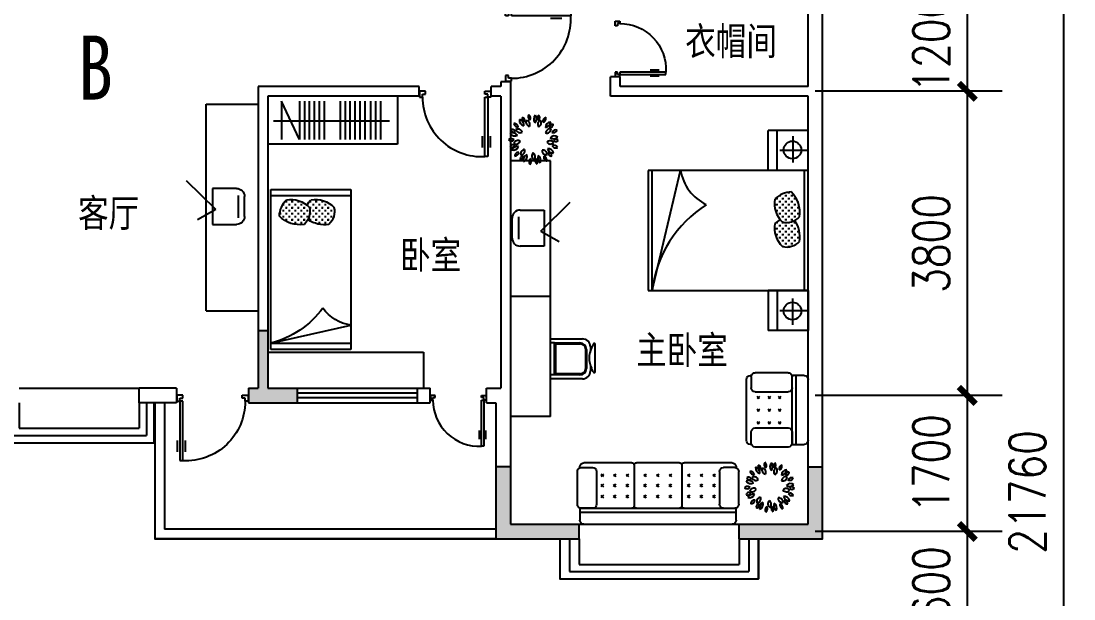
# Model space of a CAD drawing. Header units: millimetres. Extents: x 700 to 40890, y 496 to 41608.
# Drawn here: x 27269 to 40422, y 24587 to 31807 of the extents above; entities that cross this region are included whole.
import ezdxf
from ezdxf.enums import TextEntityAlignment as Align

# ---------------------------------------------------------------- set-up
doc = ezdxf.new("R2010")
doc.units = ezdxf.units.MM
for name, color, linetype in [('AXIS', 3, 'Continuous'), ('J', 7, 'Continuous'), ('PUB_H', 13, 'Continuous'), ('W', 2, 'Continuous'), ('WALL', 4, 'Continuous'), ('WINDOW', 5, 'Continuous'), ('WINDOW_TEXT', 7, 'Continuous'), ('轮廓线', 240, 'Continuous')]:
    doc.layers.add(name, color=color, linetype=linetype)
doc.styles.add('_XYF', font='simhei.ttf', dxfattribs={"width": 0.8})
doc.styles.add('DIM_FONT', font='SIMPLEX.shx', dxfattribs={"width": 0.8})
doc.styles.add('SIMPLEX', font='SIMPLEX.SHX')
doc.styles.get("Standard").update_dxf_attribs({"font": 'arial.ttf'})
doc.dimstyles.new('AXIS150', dxfattribs={"dimscale": 1.5, "dimtxt": 300, "dimasz": 1, "dimexe": 250, "dimexo": 300, "dimgap": 150, "dimtad": 1, "dimdec": 0, "dimzin": 0, "dimdsep": 46, "dimtxsty": 'DIM_FONT', "dimblk": '_DIMX', "dimcen": 0, "dimse1": 1, "dimse2": 1, "dimclrt": 7, "dimadec": 0, "dimazin": 0, "dimtfac": 1, "dimtdec": 0, "dimtix": 1, "dimtmove": 2, "dimatfit": 3, "dimldrblk": '_DIMX', "dimfxl": 1, "dimtolj": 1, "dimtzin": 0, "dimarcsym": 0})

# ---------------------------------------------------------------- blocks, each defined once
blk = doc.blocks.new('_DIMX')
at = {"const_width": 50}
blk.add_lwpolyline([(-70, -70), (70, 70)], dxfattribs=at)
blk = doc.blocks.new('*D91')
at = {"layer": 'AXIS', "color": 0, "lineweight": -2, "transparency": 16777216}
for p, q in [((39090, 32130), (39090, 32132)), ((39090, 32129), (39090, 30929)), ((39090, 30927), (39090, 30926))]:
    blk.add_line(p, q, dxfattribs=at)
at = {"layer": 'DEFPOINTS', "color": 0, "transparency": 16777216}
for p in [(37191, 32129), (37191, 30929), (39090, 30929)]:
    blk.add_point(p, dxfattribs=at)
at = {"layer": 'AXIS', "color": 0, "lineweight": -2, "transparency": 16777216, "xscale": 1.5, "yscale": 1.5, "zscale": 1.5}
for p, rotation in [((39090, 32129), 270), ((39090, 30929), 90)]:
    blk.add_blockref('_DIMX', p, dxfattribs=dict(at, rotation=rotation))
at = {"layer": 'AXIS', "color": 7, "transparency": 16777216, "insert": (38640, 31529), "char_height": 450, "attachment_point": 5, "rotation": 90, "style": 'DIM_FONT'}
blk.add_mtext('\\A1;1200', dxfattribs=at)
blk = doc.blocks.new('*D92')
at = {"layer": 'AXIS', "color": 0, "lineweight": -2, "transparency": 16777216}
blk.add_line((39090, 30927), (39090, 27130), dxfattribs=at)
at = {"layer": 'DEFPOINTS', "color": 0, "transparency": 16777216}
for p in [(37191, 30929), (37191, 27129), (39090, 27129)]:
    blk.add_point(p, dxfattribs=at)
at = {"layer": 'AXIS', "color": 0, "lineweight": -2, "transparency": 16777216, "xscale": 1.5, "yscale": 1.5, "zscale": 1.5}
for p, rotation in [((39090, 30929), 90), ((39090, 27129), 270)]:
    blk.add_blockref('_DIMX', p, dxfattribs=dict(at, rotation=rotation))
at = {"layer": 'AXIS', "color": 7, "transparency": 16777216, "insert": (38640, 29029), "char_height": 450, "attachment_point": 5, "rotation": 90, "style": 'DIM_FONT'}
blk.add_mtext('\\A1;3800', dxfattribs=at)
blk = doc.blocks.new('*D93')
at = {"layer": 'AXIS', "color": 0, "lineweight": -2, "transparency": 16777216}
blk.add_line((39090, 27127), (39090, 25430), dxfattribs=at)
at = {"layer": 'DEFPOINTS', "color": 0, "transparency": 16777216}
for p in [(37191, 27129), (37191, 25429), (39090, 25429)]:
    blk.add_point(p, dxfattribs=at)
at = {"layer": 'AXIS', "color": 0, "lineweight": -2, "transparency": 16777216, "xscale": 1.5, "yscale": 1.5, "zscale": 1.5}
for p, rotation in [((39090, 27129), 90), ((39090, 25429), 270)]:
    blk.add_blockref('_DIMX', p, dxfattribs=dict(at, rotation=rotation))
at = {"layer": 'AXIS', "color": 7, "transparency": 16777216, "insert": (38640, 26279), "char_height": 450, "attachment_point": 5, "rotation": 90, "style": 'DIM_FONT'}
blk.add_mtext('\\A1;1700', dxfattribs=at)
blk = doc.blocks.new('*D94')
at = {"layer": 'AXIS', "color": 0, "lineweight": -2, "transparency": 16777216}
for p, q in [((39090, 25430), (39090, 25432)), ((39090, 25429), (39090, 23829)), ((39090, 23827), (39090, 23826))]:
    blk.add_line(p, q, dxfattribs=at)
at = {"layer": 'DEFPOINTS', "color": 0, "transparency": 16777216}
for p in [(37191, 25429), (37191, 23829), (39090, 23829)]:
    blk.add_point(p, dxfattribs=at)
at = {"layer": 'AXIS', "color": 0, "lineweight": -2, "transparency": 16777216, "xscale": 1.5, "yscale": 1.5, "zscale": 1.5}
for p, rotation in [((39090, 25429), 270), ((39090, 23829), 90)]:
    blk.add_blockref('_DIMX', p, dxfattribs=dict(at, rotation=rotation))
at = {"layer": 'AXIS', "color": 7, "transparency": 16777216, "insert": (38640, 24629), "char_height": 450, "attachment_point": 5, "rotation": 90, "style": 'DIM_FONT'}
blk.add_mtext('\\A1;1600', dxfattribs=at)
blk = doc.blocks.new('M_A6')
blk.add_line((0.5, 0), (0.5, 0))
blk = doc.blocks.new('M_C4')
for p, q in [((0, -150), (0, 150)), ((363, 169), (84, 169)), ((100, 250), (350, 250)), ((450, 150), (450, -150)), ((187, -107), (57, -336)), ((187, -107), (547, -475)), ((450, -150), (0, -150))]:
    blk.add_line(p, q)
for centre, start, end in [((100, 150), 90, 180), ((350, 150), 0, 90)]:
    blk.add_arc(centre, 100, start, end)
at = {"flags": 9}
for tag in ['XSIZE', 'YSIZE']:
    blk.add_attdef(tag, (0, 0), '', height=0.5, dxfattribs=at)
at = {"width": 0.8, "flags": 9}
for tag in ['YSIZE', 'XSIZE', 'XSIZE', 'YSIZE']:
    blk.add_attdef(tag, (225, -150), '', height=0.5, dxfattribs=at)
blk = doc.blocks.new('M_A23MCU')
for p, q in [((-0.454, 0.081), (-0.454, 0.905)), ((-0.454, 0.905), (-0.413, 0.905)), ((-0.413, 0.905), (-0.413, 0.081)), ((-0.489, 0.782), (-0.489, 0.624)), ((-0.378, 0.782), (-0.378, 0.624)), ((-0.495, -0.002), (-0.495, 0.081)), ((-0.495, 0.081), (-0.454, 0.081)), ((-0.413, 0.081), (-0.454, 0.081)), ((-0.454, 0.081), (-0.454, 0.039)), ((-0.454, 0.039), (-0.413, 0.039)), ((-0.413, 0.039), (-0.413, -0.002)), ((0.412, 0.039), (0.412, -0.002)), ((0.453, 0.039), (0.412, 0.039)), ((0.453, 0.081), (0.453, 0.039)), ((0.494, 0.081), (0.453, 0.081)), ((0.494, -0.002), (0.494, 0.081)), ((-0.413, -0.002), (-0.495, -0.002)), ((-0.495, -0.002), (-0.495, -0.002)), ((0.412, -0.002), (0.494, -0.002)), ((0.494, -0.002), (0.494, -0.002))]:
    blk.add_line(p, q)
blk.add_arc((-0.372, 0.082), 0.825, 359.9283, 92.866)
blk = doc.blocks.new('_WBLK')
for p, q in [((-0.5, 0.5), (0.5, 0.5)), ((0.5, 0.1667), (-0.5, 0.1667)), ((0.5, -0.1667), (-0.5, -0.1667)), ((-0.5, -0.5), (0.5, -0.5))]:
    blk.add_line(p, q)
at = {"layer": 'WINDOW_TEXT', "style": 'SIMPLEX', "flags": 9}
blk.add_attdef('A', text='', height=1, dxfattribs=at).set_placement((0, 1.5), align=Align.MIDDLE)
blk = doc.blocks.new('*X16')
at = {"color": 0}
for p, q in [((284850, 2250), (284869, 2250)), ((284859, 2241), (284859, 2259)), ((284888, 2288), (284906, 2288)), ((284897, 2278), (284897, 2297)), ((284925, 2250), (284944, 2250)), ((284933, 2325), (284944, 2325)), ((284934, 2316), (284934, 2326)), ((284934, 2241), (284934, 2259)), ((284962, 2288), (284981, 2288)), ((284972, 2278), (284972, 2297)), ((285000, 2325), (285019, 2325)), ((285000, 2250), (285019, 2250)), ((285009, 2316), (285009, 2334)), ((285009, 2241), (285009, 2259)), ((285038, 2288), (285056, 2288)), ((285047, 2278), (285047, 2297)), ((285075, 2325), (285094, 2325)), ((285075, 2250), (285094, 2250)), ((285084, 2316), (285084, 2334)), ((285084, 2241), (285084, 2259)), ((285112, 2288), (285131, 2288)), ((285122, 2278), (285122, 2297)), ((285150, 2250), (285169, 2250)), ((285159, 2241), (285159, 2259)), ((285188, 2288), (285206, 2288)), ((285197, 2278), (285197, 2297)), ((285225, 2250), (285244, 2250)), ((285234, 2316), (285234, 2323)), ((285234, 2241), (285234, 2259)), ((285240, 2325), (285244, 2325)), ((285262, 2288), (285281, 2288)), ((285272, 2278), (285272, 2297)), ((285300, 2325), (285319, 2325)), ((285300, 2250), (285319, 2250)), ((285309, 2316), (285309, 2334)), ((285309, 2241), (285309, 2259)), ((285338, 2288), (285356, 2288)), ((285347, 2278), (285347, 2297)), ((285375, 2325), (285394, 2325)), ((285375, 2250), (285394, 2250)), ((285384, 2316), (285384, 2334)), ((285384, 2241), (285384, 2259)), ((285412, 2288), (285431, 2288)), ((285422, 2278), (285422, 2297)), ((285450, 2325), (285452, 2325)), ((285450, 2250), (285469, 2250)), ((285459, 2316), (285459, 2316)), ((285459, 2241), (285459, 2259)), ((284817, 2212), (284831, 2212)), ((284822, 2203), (284822, 2222)), ((284850, 2175), (284869, 2175)), ((284859, 2166), (284859, 2184)), ((284859, 2094), (284859, 2109)), ((284888, 2212), (284906, 2212)), ((284888, 2138), (284906, 2138)), ((284897, 2203), (284897, 2222)), ((284897, 2128), (284897, 2147)), ((284925, 2175), (284944, 2175)), ((284934, 2166), (284934, 2184)), ((284934, 2091), (284934, 2109)), ((284962, 2212), (284981, 2212)), ((284962, 2138), (284981, 2138)), ((284972, 2203), (284972, 2222)), ((284972, 2128), (284972, 2147)), ((285000, 2175), (285019, 2175)), ((285009, 2166), (285009, 2184)), ((285009, 2091), (285009, 2109)), ((285038, 2212), (285056, 2212)), ((285038, 2138), (285056, 2138)), ((285047, 2203), (285047, 2222)), ((285047, 2128), (285047, 2147)), ((285075, 2175), (285094, 2175)), ((285084, 2166), (285084, 2184)), ((285084, 2091), (285084, 2109)), ((285112, 2212), (285131, 2212)), ((285112, 2138), (285131, 2138)), ((285122, 2203), (285122, 2222)), ((285122, 2128), (285122, 2147)), ((285150, 2175), (285169, 2175)), ((285159, 2166), (285159, 2184)), ((285159, 2106), (285159, 2109)), ((285188, 2212), (285206, 2212)), ((285188, 2138), (285206, 2138)), ((285197, 2203), (285197, 2222)), ((285197, 2128), (285197, 2147)), ((285225, 2175), (285244, 2175)), ((285234, 2166), (285234, 2184)), ((285234, 2091), (285234, 2109)), ((285262, 2212), (285281, 2212)), ((285262, 2138), (285281, 2138)), ((285272, 2203), (285272, 2222)), ((285272, 2128), (285272, 2147)), ((285300, 2175), (285319, 2175)), ((285309, 2166), (285309, 2184)), ((285309, 2091), (285309, 2109)), ((285338, 2212), (285356, 2212)), ((285338, 2138), (285356, 2138)), ((285347, 2203), (285347, 2222)), ((285347, 2128), (285347, 2147)), ((285375, 2175), (285394, 2175)), ((285384, 2166), (285384, 2184)), ((285384, 2091), (285384, 2109)), ((285412, 2212), (285431, 2212)), ((285412, 2138), (285431, 2138)), ((285422, 2203), (285422, 2222)), ((285422, 2128), (285422, 2147)), ((285450, 2175), (285469, 2175)), ((285459, 2166), (285459, 2184)), ((285459, 2101), (285459, 2109)), ((285488, 2212), (285500, 2212)), ((285488, 2138), (285497, 2138)), ((285497, 2203), (285497, 2222)), ((285497, 2138), (285497, 2147)), ((284856, 2100), (284869, 2100)), ((284888, 2062), (284906, 2062)), ((284897, 2053), (284897, 2072)), ((284925, 2100), (284944, 2100)), ((284962, 2062), (284981, 2062)), ((284972, 2053), (284972, 2072)), ((285000, 2100), (285019, 2100)), ((285038, 2062), (285056, 2062)), ((285047, 2053), (285047, 2072)), ((285075, 2100), (285094, 2100)), ((285150, 2100), (285151, 2100)), ((285163, 2100), (285169, 2100)), ((285188, 2062), (285206, 2062)), ((285197, 2053), (285197, 2072)), ((285225, 2100), (285244, 2100)), ((285262, 2062), (285281, 2062)), ((285272, 2053), (285272, 2072)), ((285300, 2100), (285319, 2100)), ((285338, 2062), (285356, 2062)), ((285347, 2053), (285347, 2072)), ((285375, 2100), (285394, 2100)), ((285450, 2100), (285458, 2100))]:
    blk.add_line(p, q, dxfattribs=at)
blk = doc.blocks.new('RECTANG')
for p, q in [((1, 1), (0, 1)), ((0, 1), (0, 0)), ((1, 0), (1, 1)), ((0, 0), (1, 0))]:
    blk.add_line(p, q)
blk = doc.blocks.new('_C1LMW')
for p, q in [((-1000, -80), (0, -305)), ((-1000, -80), (0, -80)), ((0, -1920), (-1000, -1920))]:
    blk.add_line(p, q)
for centre, radius, start, end in [((-1289, -1215), 1171, 36.5169, 75.7062), ((81, -828), 530, 98.7955, 144.0982), ((-348, -518), 4.547473508864641e-13, 270, 343.0338), ((-639, -1913), 354, 80.3657, 135.5224), ((-733, -1725), 222, 346.7256, 46.496), ((-332, -1913), 354, 80.3657, 124.9896), ((-426, -1725), 222, 346.7256, 46.496), ((-566, -1649), 326, 182.7966, 223.2149), ((-752, -1548), 328, 260.9132, 315.9541)]:
    blk.add_arc(centre, radius, start, end)
at = {"layer": 'J'}
for centre, radius, start, end in [((-260, -1649), 326, 208.3278, 223.2149), ((-445, -1548), 328, 260.9132, 315.9541)]:
    blk.add_arc(centre, radius, start, end, dxfattribs=at)
at = {"xscale": 1999.996, "yscale": 999.998, "zscale": 1999.996, "rotation": 90}
blk.add_blockref('RECTANG', (0, -2000), dxfattribs=at)
blk.add_blockref('*X16', (-285705, -3910))
at = {"style": 'DIM_FONT', "width": 0.8, "flags": 9}
for tag in ['XSIZE', 'YSIZE']:
    blk.add_attdef(tag, (0, 0), '', height=0.5, dxfattribs=at)
blk = doc.blocks.new('A$C05F147C6')
at = {"layer": 'J', "rotation": 180}
blk.add_blockref('_C1LMW', (1, 1), dxfattribs=at)
blk = doc.blocks.new('M_F22')
for centre, radius, start, end in [((-704, 1829), 307, 163.4613, 255.43295), ((-1018, 1651), 266, 333.31145, 85.5828), ((-63, 1991), 399, 151.70154, 229.74057), ((-591, 1891), 339, 322.86392, 58.57818), ((523, 1764), 486, 130.70899, 219.10644), ((-284, 1836), 573, 318.65709, 31.15834), ((662, 1865), 307, 123.4613, 215.43295), ((307, 1931), 266, 293.31145, 45.5828), ((1257, 1578), 399, 111.70154, 189.74057), ((788, 1841), 339, 282.86392, 18.57818), ((-1680, 1042), 339, 2.86392, 98.57818), ((-1340, 1458), 399, 191.70154, 269.74057), ((-745, 1661), 486, 170.70899, 259.10644), ((-1409, 1198), 573, 358.65709, 71.15834), ((-242, 1523), 417, 160.50355, 255.32847), ((-684, 1289), 376, 333.2488, 82.58322), ((819, 1335), 417, 120.50355, 215.32847), ((331, 1439), 376, 293.2488, 42.58322), ((1560, 1027), 486, 90.70899, 179.10644), ((988, 1601), 573, 278.65709, 351.15834), ((1732, 1016), 307, 83.4613, 175.43295), ((1502, 1294), 266, 253.31145, 5.5828), ((-1969, -307), 339, 42.86392, 138.57818), ((-1861, -14), 573, 38.65709, 111.15834), ((-1651, 768), 486, 210.70899, 299.10644), ((-1853, 584), 266, 13.31145, 125.5828), ((-1727, 923), 307, 203.4613, 295.43295), ((-1364, 522), 376, 13.2488, 122.58322), ((-1177, 985), 417, 200.50355, 295.32847), ((1511, 508), 417, 80.50355, 175.32847), ((1204, 902), 376, 253.2488, 2.58322), ((1881, -204), 486, 50.70899, 139.10644), ((1812, 603), 573, 238.65709, 311.15834), ((2003, 413), 399, 71.70154, 149.74057), ((1813, 916), 339, 242.86392, 338.57818), ((-1976, 230), 399, 231.70154, 309.74057), ((-1807, -769), 266, 53.31145, 165.5828), ((-1928, -429), 307, 243.4613, 335.43295), ((-1429, -1233), 573, 78.65709, 151.15834), ((-1770, -498), 486, 250.70899, 339.10644), ((-1393, -503), 376, 53.2488, 162.58322), ((-1547, -28), 417, 240.50355, 335.32847), ((-756, -1306), 376, 93.2488, 202.58322), ((-1179, -1041), 417, 280.50355, 15.32847), ((1510, -570), 417, 40.50355, 135.32847), ((1528, -71), 376, 213.2488, 322.58322), ((1335, -1353), 486, 10.70899, 99.10644), ((1801, -691), 573, 198.65709, 271.15834), ((1825, -959), 399, 31.70154, 109.74057), ((2003, -452), 339, 202.86392, 298.57818), ((2005, -323), 307, 43.4613, 135.43295), ((2009, 38), 266, 213.31145, 325.5828), ((-1323, -1527), 339, 82.86392, 178.57818), ((-1674, -1120), 399, 271.70154, 349.74057), ((-902, -1777), 266, 93.31145, 205.5828), ((-1213, -1593), 307, 283.4613, 15.43295), ((-314, -1889), 573, 118.65709, 191.15834), ((-1048, -1545), 486, 290.70899, 19.10644), ((-44, -2046), 339, 122.86392, 218.57818), ((-574, -1959), 399, 311.70154, 29.74057), ((249, -1512), 376, 133.2488, 242.58322), ((-246, -1581), 417, 320.50355, 55.32847), ((439, -1967), 266, 133.31145, 245.5828), ((83, -2026), 307, 323.4613, 55.43295), ((962, -1675), 573, 158.65709, 231.15834), ((179, -1883), 486, 330.70899, 59.10644), ((1151, -1025), 376, 173.2488, 282.58322), ((816, -1395), 417, 0.50355, 95.32847), ((1270, -1621), 339, 162.86392, 258.57818), ((808, -1896), 399, 351.70154, 69.74057), ((1589, -1250), 266, 173.31145, 285.5828), ((1354, -1524), 307, 3.4613, 95.43295)]:
    blk.add_arc(centre, radius, start, end)
at = {"width": 0.8, "flags": 9}
for tag in ['XSIZE', 'YSIZE']:
    blk.add_attdef(tag, (0, 0), '', height=0.5, dxfattribs=at)
blk = doc.blocks.new('M_C9')
at = {"linetype": 'Continuous'}
for p, q in [((168, 317), (-176, 317)), ((-174, 294), (-130, 273)), ((166, 294), (122, 273)), ((-242, -239), (-242, 159)), ((-179, -174), (-179, 137)), ((-142, 259), (-92, 259)), ((-119, 197), (132, 197)), ((-112, 209), (128, 209)), ((88, 259), (158, 259)), ((192, 137), (192, -174)), ((258, 159), (258, -241)), ((-192, -191), (-192, 129)), ((208, 129), (208, -191)), ((-192, -239), (-242, -239)), ((-192, -191), (-192, -239)), ((208, -191), (-192, -191)), ((192, -174), (-179, -174)), ((258, -241), (207, -241)), ((208, -191), (208, -241))]:
    blk.add_line(p, q, dxfattribs=at)
for centre, radius, start, end in [((-174, 306), 12.2, 98.7908, 276.7415), ((-3, 541), 297, 244.7295, 295.1128), ((166, 306), 12.2, 263.2585, 81.2092), ((-142, 159), 100, 90, 180), ((-112, 129), 80, 90, 180), ((-119, 137), 60, 90, 180), ((128, 129), 80, 0, 90), ((132, 137), 60, 0, 90), ((158, 159), 100, 0, 90)]:
    blk.add_arc(centre, radius, start, end, dxfattribs=at)
at = {"width": 0.8, "flags": 9}
for tag in ['XSIZE', 'YSIZE']:
    blk.add_attdef(tag, (0, 0), '', height=0.5, dxfattribs=at)
blk = doc.blocks.new('M_C47JEV')
for p, q in [((-465, 250), (-465, 661)), ((-431, 711), (-431, 720)), ((-415, 711), (-275, 711)), ((381, 770), (-381, 770)), ((-225, 661), (-225, 250)), ((225, 661), (225, 250)), ((415, 711), (275, 711)), ((431, 711), (431, 720)), ((465, 250), (465, 661)), ((-136, 606), (-166, 637)), ((-166, 606), (-136, 637)), ((-9, 606), (21, 637)), ((21, 606), (-9, 637)), ((179, 606), (149, 637)), ((149, 606), (179, 637)), ((-136, 469), (-166, 499)), ((-166, 469), (-136, 499)), ((21, 469), (-9, 499)), ((-9, 469), (21, 499)), ((179, 469), (149, 499)), ((149, 469), (179, 499)), ((-136, 342), (-166, 372)), ((-166, 342), (-136, 372)), ((21, 342), (-9, 372)), ((-9, 342), (21, 372)), ((179, 342), (149, 372)), ((149, 342), (179, 372)), ((-431, 50), (-431, 203)), ((431, 200), (-431, 200)), ((431, 150), (-431, 150)), ((-275, 200), (-415, 200)), ((275, 200), (415, 200)), ((431, 200), (431, 50)), ((381, 0), (-381, 0))]:
    blk.add_line(p, q)
for centre, start, end in [((-415, 661), 90, 180), ((-381, 720), 90, 180), ((-275, 661), 0, 90), ((275, 661), 90, 180), ((381, 720), 360, 90), ((415, 661), 0, 90), ((-415, 250), 180, 270), ((-275, 250), 270, 0), ((275, 250), 180, 270), ((415, 250), 270, 0), ((-381, 50), 180, 270), ((381, 50), 270, 0)]:
    blk.add_arc(centre, 50, start, end)
at = {"style": 'DIM_FONT', "width": 0.8, "flags": 9}
for tag in ['XSIZE', 'YSIZE']:
    blk.add_attdef(tag, (0, 0), '', height=0.5, dxfattribs=at)
blk = doc.blocks.new('M_C46QQU')
for p, q in [((-1008, 250), (-1008, 661)), ((-975, 711), (-975, 720)), ((-958, 711), (-818, 711)), ((-925, 770), (-327, 770)), ((-768, 661), (-768, 250)), ((-298, 740), (-298, 230)), ((-269, 770), (269, 770)), ((298, 740), (298, 230)), ((327, 770), (925, 770)), ((768, 661), (768, 250)), ((958, 711), (818, 711)), ((975, 711), (975, 720)), ((1008, 250), (1008, 661)), ((-713, 627), (-683, 597)), ((-683, 627), (-713, 597)), ((-556, 627), (-526, 597)), ((-526, 627), (-556, 597)), ((-398, 627), (-368, 597)), ((-368, 627), (-398, 597)), ((-138, 627), (-168, 597)), ((-168, 627), (-138, 597)), ((20, 627), (-11, 597)), ((-11, 627), (20, 597)), ((177, 627), (147, 597)), ((147, 627), (177, 597)), ((368, 627), (398, 597)), ((398, 627), (368, 597)), ((526, 627), (556, 597)), ((556, 627), (526, 597)), ((683, 627), (713, 597)), ((713, 627), (683, 597)), ((-713, 500), (-683, 469)), ((-683, 500), (-713, 469)), ((-556, 500), (-526, 469)), ((-526, 500), (-556, 469)), ((-398, 500), (-368, 469)), ((-368, 500), (-398, 469)), ((-138, 500), (-168, 469)), ((-168, 500), (-138, 469)), ((20, 500), (-11, 469)), ((-11, 500), (20, 469)), ((177, 500), (147, 469)), ((147, 500), (177, 469)), ((368, 500), (398, 469)), ((398, 500), (368, 469)), ((526, 500), (556, 469)), ((556, 500), (526, 469)), ((683, 500), (713, 469)), ((713, 500), (683, 469)), ((-713, 363), (-683, 332)), ((-683, 363), (-713, 332)), ((-526, 363), (-556, 332)), ((-556, 363), (-526, 332)), ((-398, 363), (-368, 332)), ((-368, 363), (-398, 332)), ((-138, 363), (-168, 332)), ((-168, 363), (-138, 332)), ((-11, 363), (20, 332)), ((20, 363), (-11, 332)), ((177, 363), (147, 332)), ((147, 363), (177, 332)), ((368, 363), (398, 332)), ((398, 363), (368, 332)), ((556, 363), (526, 332)), ((526, 363), (556, 332)), ((683, 363), (713, 332)), ((713, 363), (683, 332)), ((-975, 50), (-975, 203)), ((975, 200), (-975, 200)), ((975, 150), (-975, 150)), ((-818, 200), (-958, 200)), ((818, 200), (958, 200)), ((975, 200), (975, 50)), ((925, 0), (-925, 0))]:
    blk.add_line(p, q)
for centre, radius, start, end in [((-958, 661), 50, 90, 180), ((-925, 720), 50, 90, 180), ((-818, 661), 50, 0, 90), ((-328, 740), 30, 360, 90), ((-268, 740), 30, 90, 180), ((268, 740), 30, 0, 90), ((328, 740), 30, 90, 180), ((818, 661), 50, 90, 180), ((925, 720), 50, 360, 90), ((958, 661), 50, 0, 90), ((-958, 250), 50, 180, 270), ((-818, 250), 50, 270, 0), ((-328, 230), 30, 270, 0), ((-268, 230), 30, 180, 270), ((268, 230), 30, 270, 360), ((328, 230), 30, 180, 270), ((818, 250), 50, 180, 270), ((958, 250), 50, 270, 0), ((-925, 50), 50, 180, 270), ((925, 50), 50, 270, 0)]:
    blk.add_arc(centre, radius, start, end)
at = {"style": 'DIM_FONT', "width": 0.8, "flags": 9}
for tag in ['XSIZE', 'YSIZE']:
    blk.add_attdef(tag, (0, 0), '', height=0.5, dxfattribs=at)
blk = doc.blocks.new('*X11')
at = {"color": 0}
for p, q in [((284850, 2250), (284869, 2250)), ((284859, 2241), (284859, 2259)), ((284888, 2288), (284906, 2288)), ((284897, 2278), (284897, 2297)), ((284925, 2250), (284944, 2250)), ((284933, 2325), (284944, 2325)), ((284934, 2316), (284934, 2326)), ((284934, 2241), (284934, 2259)), ((284962, 2288), (284981, 2288)), ((284972, 2278), (284972, 2297)), ((285000, 2325), (285019, 2325)), ((285000, 2250), (285019, 2250)), ((285009, 2316), (285009, 2334)), ((285009, 2241), (285009, 2259)), ((285038, 2288), (285056, 2288)), ((285047, 2278), (285047, 2297)), ((285075, 2325), (285094, 2325)), ((285075, 2250), (285094, 2250)), ((285084, 2316), (285084, 2334)), ((285084, 2241), (285084, 2259)), ((285112, 2288), (285131, 2288)), ((285122, 2278), (285122, 2297)), ((285150, 2250), (285169, 2250)), ((285159, 2241), (285159, 2259)), ((285188, 2288), (285206, 2288)), ((285197, 2278), (285197, 2297)), ((285225, 2250), (285244, 2250)), ((285234, 2316), (285234, 2323)), ((285234, 2241), (285234, 2259)), ((285240, 2325), (285244, 2325)), ((285262, 2288), (285281, 2288)), ((285272, 2278), (285272, 2297)), ((285300, 2325), (285319, 2325)), ((285300, 2250), (285319, 2250)), ((285309, 2316), (285309, 2334)), ((285309, 2241), (285309, 2259)), ((285338, 2288), (285356, 2288)), ((285347, 2278), (285347, 2297)), ((285375, 2325), (285394, 2325)), ((285375, 2250), (285394, 2250)), ((285384, 2316), (285384, 2334)), ((285384, 2241), (285384, 2259)), ((285412, 2288), (285431, 2288)), ((285422, 2278), (285422, 2297)), ((285450, 2325), (285452, 2325)), ((285450, 2250), (285469, 2250)), ((285459, 2316), (285459, 2316)), ((285459, 2241), (285459, 2259)), ((284817, 2212), (284831, 2212)), ((284822, 2203), (284822, 2222)), ((284850, 2175), (284869, 2175)), ((284859, 2166), (284859, 2184)), ((284859, 2094), (284859, 2109)), ((284888, 2212), (284906, 2212)), ((284888, 2138), (284906, 2138)), ((284897, 2203), (284897, 2222)), ((284897, 2128), (284897, 2147)), ((284925, 2175), (284944, 2175)), ((284934, 2166), (284934, 2184)), ((284934, 2091), (284934, 2109)), ((284962, 2212), (284981, 2212)), ((284962, 2138), (284981, 2138)), ((284972, 2203), (284972, 2222)), ((284972, 2128), (284972, 2147)), ((285000, 2175), (285019, 2175)), ((285009, 2166), (285009, 2184)), ((285009, 2091), (285009, 2109)), ((285038, 2212), (285056, 2212)), ((285038, 2138), (285056, 2138)), ((285047, 2203), (285047, 2222)), ((285047, 2128), (285047, 2147)), ((285075, 2175), (285094, 2175)), ((285084, 2166), (285084, 2184)), ((285084, 2091), (285084, 2109)), ((285112, 2212), (285131, 2212)), ((285112, 2138), (285131, 2138)), ((285122, 2203), (285122, 2222)), ((285122, 2128), (285122, 2147)), ((285150, 2175), (285169, 2175)), ((285159, 2166), (285159, 2184)), ((285159, 2106), (285159, 2109)), ((285188, 2212), (285206, 2212)), ((285188, 2138), (285206, 2138)), ((285197, 2203), (285197, 2222)), ((285197, 2128), (285197, 2147)), ((285225, 2175), (285244, 2175)), ((285234, 2166), (285234, 2184)), ((285234, 2091), (285234, 2109)), ((285262, 2212), (285281, 2212)), ((285262, 2138), (285281, 2138)), ((285272, 2203), (285272, 2222)), ((285272, 2128), (285272, 2147)), ((285300, 2175), (285319, 2175)), ((285309, 2166), (285309, 2184)), ((285309, 2091), (285309, 2109)), ((285338, 2212), (285356, 2212)), ((285338, 2138), (285356, 2138)), ((285347, 2203), (285347, 2222)), ((285347, 2128), (285347, 2147)), ((285375, 2175), (285394, 2175)), ((285384, 2166), (285384, 2184)), ((285384, 2091), (285384, 2109)), ((285412, 2212), (285431, 2212)), ((285412, 2138), (285431, 2138)), ((285422, 2203), (285422, 2222)), ((285422, 2128), (285422, 2147)), ((285450, 2175), (285469, 2175)), ((285459, 2166), (285459, 2184)), ((285459, 2101), (285459, 2109)), ((285488, 2212), (285500, 2212)), ((285488, 2138), (285497, 2138)), ((285497, 2203), (285497, 2222)), ((285497, 2138), (285497, 2147)), ((284856, 2100), (284869, 2100)), ((284888, 2062), (284906, 2062)), ((284897, 2053), (284897, 2072)), ((284925, 2100), (284944, 2100)), ((284962, 2062), (284981, 2062)), ((284972, 2053), (284972, 2072)), ((285000, 2100), (285019, 2100)), ((285038, 2062), (285056, 2062)), ((285047, 2053), (285047, 2072)), ((285075, 2100), (285094, 2100)), ((285150, 2100), (285151, 2100)), ((285163, 2100), (285169, 2100)), ((285188, 2062), (285206, 2062)), ((285197, 2053), (285197, 2072)), ((285225, 2100), (285244, 2100)), ((285262, 2062), (285281, 2062)), ((285272, 2053), (285272, 2072)), ((285300, 2100), (285319, 2100)), ((285338, 2062), (285356, 2062)), ((285347, 2053), (285347, 2072)), ((285375, 2100), (285394, 2100)), ((285450, 2100), (285458, 2100))]:
    blk.add_line(p, q, dxfattribs=at)
blk = doc.blocks.new('_C2ZTH')
for p, q in [((-500, 750), (-500, 1250)), ((0, 1250), (-500, 1250)), ((-385, 750), (-385, 1250)), ((0, 750), (0, 1250)), ((-191, 1178), (-191, 849)), ((-353, 1001), (2, 1001)), ((0, 750), (-500, 750)), ((0, -750), (-500, -750)), ((-500, -750), (-500, -1250)), ((-385, -750), (-385, -1250)), ((0, -750), (0, -1250)), ((-191, -1178), (-191, -849)), ((-353, -1001), (2, -1001)), ((0, -1250), (-500, -1250))]:
    blk.add_line(p, q)
for centre in [(-196, 1006), (-196, -1006)]:
    blk.add_circle(centre, 110)
at = {"layer": 'J'}
for p, q in [((-2000, 750), (-2000, -750)), ((0, 750), (-2000, 750)), ((-1950, -750), (-1594, 750)), ((-1950, -750), (-1950, 750)), ((-50, 750), (-50, -750)), ((0, -750), (0, 750)), ((-2000, -750), (0, -750))]:
    blk.add_line(p, q, dxfattribs=at)
for centre, radius, start, end in [((-1023, 844), 578, 189.3238, 244.457), ((-194, 156), 326, 92.7966, 133.2149), ((-458, 228), 354, 350.3657, 45.5224), ((-468, -936), 1493, 122.587, 172.8499), ((-93, 341), 328, 170.9132, 225.9541), ((-194, -151), 326, 118.3278, 133.2149), ((-270, 322), 222, 256.7256, 316.496), ((-93, 35), 328, 170.9132, 225.9541), ((-458, -78), 354, 350.3657, 34.9896), ((-270, 15), 222, 256.7256, 316.496)]:
    blk.add_arc(centre, radius, start, end, dxfattribs=at)
at = {"layer": 'J', "rotation": 270}
blk.add_blockref('*X11', (-2455, 285295), dxfattribs=at)
at = {"style": 'DIM_FONT', "width": 0.8, "flags": 9}
for tag in ['XSIZE', 'YSIZE']:
    blk.add_attdef(tag, (0, 0), '', height=0.5, dxfattribs=at)
blk = doc.blocks.new('_B0MWI')
for p, q in [((-0.62, 3.2778), (0.62, 3.2778)), ((-0.62, 0.5), (-0.62, 3.2778)), ((0.62, 0.5), (0.62, 3.2778)), ((-0.56, 2.7778), (0.56, 2.7778)), ((-0.56, 0.5), (-0.56, 2.7778)), ((0.56, 0.5), (0.56, 2.7778)), ((-0.5, 2.2778), (0.5, 2.2778)), ((-0.5, 0.5), (-0.5, 2.2778)), ((0.5, 0.5), (0.5, 2.2778)), ((-0.5, -0.5), (0.5, -0.5))]:
    blk.add_line(p, q)
blk = doc.blocks.new('*D78')
at = {"layer": 'AXIS', "color": 0, "lineweight": -2, "transparency": 16777216}
blk.add_line((40290, 36177), (40290, 15669), dxfattribs=at)
at = {"layer": 'DEFPOINTS', "color": 0, "transparency": 16777216}
for p in [(37191, 36179), (37191, 15667), (40290, 15667)]:
    blk.add_point(p, dxfattribs=at)
at = {"layer": 'AXIS', "color": 0, "lineweight": -2, "transparency": 16777216, "xscale": 1.5, "yscale": 1.5, "zscale": 1.5}
for p, rotation in [((40290, 36179), 90), ((40290, 15667), 270)]:
    blk.add_blockref('_DIMX', p, dxfattribs=dict(at, rotation=rotation))
at = {"layer": 'AXIS', "color": 7, "transparency": 16777216, "insert": (39840, 25923), "char_height": 450, "attachment_point": 5, "rotation": 90, "style": 'DIM_FONT'}
blk.add_mtext('\\A1;21760', dxfattribs=at)

msp = doc.modelspace()

# ---------------------------------------------------------------- hatches: boundary and pattern name
at = {"layer": 'PUB_H'}
msp.add_hatch(color=256, dxfattribs=at).paths.add_polyline_path([(30231.2, 27938.8), (30351.2, 27938.8), (30351.2, 27218.8), (30716.2, 27218.8), (30716.2, 27038.8), (30111.2, 27038.8), (30111.2, 27218.8), (30231.2, 27218.8)])
h = msp.add_hatch(color=256, dxfattribs=at)
h.paths.add_polyline_path([(34241.2, 25428.8), (33291.2, 25428.8), (33201.2, 25428.8), (33201.2, 25338.8), (34241.2, 25338.8)])
h.paths.add_polyline_path([(34241.2, 25518.8), (33381.2, 25518.8), (33381.2, 26238.8), (33291.2, 26238.8), (33291.2, 25428.8), (34241.2, 25428.8)])
h.paths.add_polyline_path([(33291.2, 26238.8), (33201.2, 26238.8), (33201.2, 25428.8), (33291.2, 25428.8)])
h = msp.add_hatch(color=256, dxfattribs=at)
h.paths.add_polyline_path([(36241.2, 25428.8), (37191.2, 25428.8), (37281.2, 25428.8), (37281.2, 25338.8), (36241.2, 25338.8)])
h.paths.add_polyline_path([(36241.2, 25518.8), (37101.2, 25518.8), (37101.2, 26238.8), (37191.2, 26238.8), (37191.2, 25428.8), (36241.2, 25428.8)])
h.paths.add_polyline_path([(37191.2, 26238.8), (37281.2, 26238.8), (37281.2, 25428.8), (37191.2, 25428.8)])

# ---------------------------------------------------------------- linework, layer by layer
at = {"layer": 'AXIS'}
for p, q in [((39525.7, 30928.8), (37191.2, 30928.8)), ((39525.7, 27128.8), (37191.2, 27128.8)), ((39525.7, 25428.8), (37191.2, 25428.8))]:
    msp.add_line(p, q, dxfattribs=at)
at = {"layer": 'J'}
for p, q in [((30523.3, 30807.7), (30523.3, 30327.5)), ((30746.8, 30327.5), (30523.3, 30807.7)), ((30746.8, 30807.7), (30746.8, 30327.5)), ((30808.2, 30807.7), (30808.2, 30327.5)), ((30869.7, 30807.7), (30869.7, 30327.5)), ((30931.1, 30807.7), (30931.1, 30327.5)), ((30992.6, 30807.7), (30992.6, 30327.5)), ((31054, 30807.7), (31054, 30327.5)), ((31254.4, 30807.7), (31254.4, 30327.5)), ((31315.9, 30807.7), (31315.9, 30327.5)), ((31377.3, 30807.7), (31377.3, 30327.5)), ((31438.8, 30807.7), (31438.8, 30327.5)), ((31500.2, 30807.7), (31500.2, 30327.5)), ((31561.7, 30807.7), (31561.7, 30327.5)), ((31634.3, 30807.7), (31634.3, 30327.5)), ((31695.7, 30807.7), (31695.7, 30327.5)), ((31757.2, 30807.7), (31757.2, 30327.5)), ((31973, 30868.8), (31973, 30268.8)), ((29582.3, 30770), (30231.2, 30770)), ((29582.3, 28187.5), (29582.3, 30770)), ((30422.3, 30562), (31869.6, 30562)), ((31973, 30268.8), (30351.2, 30268.8)), ((33881.2, 30060.2), (33381.2, 30060.2)), ((33881.2, 26865.7), (33881.2, 30060.2)), ((33881.2, 28365.3), (33381.2, 28365.3)), ((29582.3, 28187.5), (30231.2, 28187.5)), ((30351.2, 27668.8), (32297.7, 27668.8)), ((32297.7, 27668.8), (32297.7, 27218.8)), ((33881.2, 26865.7), (33381.2, 26865.7))]:
    msp.add_line(p, q, dxfattribs=at)
at = {"layer": 'W'}
for p, q in [((28941.2, 27038.8), (28941.2, 25338.8)), ((29061.2, 27038.8), (29061.2, 25458.8)), ((33201.2, 25458.8), (29061.2, 25458.8)), ((33201.2, 25338.8), (28941.2, 25338.8))]:
    msp.add_line(p, q, dxfattribs=at)
at = {"layer": 'WALL'}
for p, q in [((37281.2, 25338.8), (37281.2, 34168.8)), ((37101.2, 30988.8), (37101.2, 32068.8)), ((33381.2, 31048.8), (33261.2, 31048.8)), ((33261.2, 31048.8), (33261.2, 30988.8)), ((33381.2, 31048.8), (33381.2, 27218.8)), ((34751.2, 31108.8), (34631.2, 31108.8)), ((34631.2, 30868.8), (34631.2, 31108.8)), ((34751.2, 30988.8), (34751.2, 31108.8)), ((32241.2, 30988.8), (30231.2, 30988.8)), ((30231.2, 30988.8), (30231.2, 27218.8)), ((32241.2, 30868.8), (32241.2, 30988.8)), ((33141.2, 30868.8), (33141.2, 30988.8)), ((33261.2, 30988.8), (33141.2, 30988.8)), ((37101.2, 30988.8), (34751.2, 30988.8)), ((32241.2, 30868.8), (30351.2, 30868.8)), ((30351.2, 30868.8), (30351.2, 27218.8)), ((33261.2, 30868.8), (33141.2, 30868.8)), ((33261.2, 30868.8), (33261.2, 27218.8)), ((37101.2, 30868.8), (34631.2, 30868.8)), ((37101.2, 25518.8), (37101.2, 30868.8)), ((30231.2, 27938.8), (30351.2, 27938.8)), ((29211.2, 27218.8), (28746.2, 27218.8)), ((28746.2, 27038.8), (28746.2, 27218.8)), ((29211.2, 27218.8), (29211.2, 27038.8)), ((30111.2, 27218.8), (30111.2, 27038.8)), ((30111.2, 27218.8), (30231.2, 27218.8)), ((30351.2, 27218.8), (30716.2, 27218.8)), ((30716.2, 27218.8), (30716.2, 27038.8)), ((32216.2, 27218.8), (32216.2, 27038.8)), ((32216.2, 27218.8), (32381.2, 27218.8)), ((32381.2, 27038.8), (32381.2, 27218.8)), ((33081.2, 27038.8), (33081.2, 27218.8)), ((33081.2, 27218.8), (33261.2, 27218.8)), ((33381.2, 27218.8), (33381.2, 25518.8)), ((29211.2, 27038.8), (28746.2, 27038.8)), ((30111.2, 27038.8), (30716.2, 27038.8)), ((32216.2, 27038.8), (32381.2, 27038.8)), ((33081.2, 27038.8), (33201.2, 27038.8)), ((33201.2, 27038.8), (33201.2, 25338.8)), ((33381.2, 26238.8), (33201.2, 26238.8)), ((37101.2, 26238.8), (37281.2, 26238.8)), ((33381.2, 25518.8), (34241.2, 25518.8)), ((34241.2, 25338.8), (34241.2, 25518.8)), ((36241.2, 25338.8), (36241.2, 25518.8)), ((36241.2, 25518.8), (37101.2, 25518.8)), ((33201.2, 25338.8), (34241.2, 25338.8)), ((36241.2, 25338.8), (37281.2, 25338.8))]:
    msp.add_line(p, q, dxfattribs=at)
at = {"layer": '轮廓线'}
msp.add_lwpolyline([(27066.2, 26538.8), (28941.2, 26538.8), (28941.2, 25338.8), (34001.2, 25338.8), (34001.2, 24838.8), (36481.2, 24838.8), (36481.2, 25338.8), (37281.2, 25338.8), (37281.2, 34168.8), (34811.2, 34168.8), (34811.2, 36268.8), (34041.2, 36268.8), (34041.2, 36768.8), (32061.2, 36768.8), (32061.2, 36268.8), (26706.2, 36268.8)], dxfattribs=at)

# ---------------------------------------------------------------- block references
at = {"layer": 'J', "xscale": 0.14, "yscale": 0.14, "zscale": 0.14}
for p in [(33668.1, 30332.4), (36617, 25987.7)]:
    msp.add_blockref('M_F22', p, dxfattribs=at)
at = {"layer": 'J'}
msp.add_blockref('_C2ZTH', (37101.2, 29190.6), dxfattribs=at)
at = {"layer": 'J', "xscale": -1}
for name, p, rotation in [('M_C4', (29810.1, 29265.1), 270), ('M_C47JEV', (37101.2, 26948.7), 90)]:
    msp.add_blockref(name, p, dxfattribs=dict(at, rotation=rotation))
for name, p in [('A$C05F147C6', (31388.8, 27701.9)), ('M_C46QQU', (35226.2, 25518.8))]:
    msp.add_blockref(name, p, dxfattribs=at)
at = {"layer": 'J'}
for name, p, rotation in [('M_C4', (33653.4, 28995.8), 90), ('M_C9', (34121.9, 27593.2), 270)]:
    msp.add_blockref(name, p, dxfattribs=dict(at, rotation=rotation))
at = {"layer": 'W', "rotation": 180}
for p, xscale, yscale, zscale in [((27996.2, 27128.8), -1500, 179.9999999999991, 1500), ((35241.2, 25428.8), -2000, 179.9999999999982, 2000)]:
    msp.add_blockref('_B0MWI', p, dxfattribs=dict(at, xscale=xscale, yscale=yscale, zscale=zscale))
at = {"layer": 'WINDOW'}
for name, p, xscale, yscale, zscale, rotation in [('M_A23MCU', (33321.2, 31498.8), 900, 900, 900, 270), ('M_A23MCU', (34691.2, 31458.8), 700, -700, 700, 90), ('M_A23MCU', (29661.2, 27128.8), -900, 900, 900, 180), ('_WBLK', (31466.2, 27128.8), -1500, 180.0000000074505, 1500, 180), ('M_A23MCU', (32731.2, 27128.8), 700, 700, 700, 180), ('M_A6', (35241.2, 25428.8), -2000, 2000, 2000, 180)]:
    msp.add_blockref(name, p, dxfattribs=dict(at, xscale=xscale, yscale=yscale, zscale=zscale, rotation=rotation))
for name, p, xscale, yscale, zscale in [('M_A23MCU', (32691.2, 30928.8), -900, -900, 900), ('M_A6', (27996.2, 27128.8), 1500, 1500, 1500)]:
    msp.add_blockref(name, p, dxfattribs=dict(at, xscale=xscale, yscale=yscale, zscale=zscale))

# ---------------------------------------------------------------- texts
at = {"style": '_XYF', "width": 0.8}
for s, height, p in [('衣帽间', 350, (35566, 31380.9)), ('B', 800, (27981.1, 30825.3)), ('客厅', 350, (27981.1, 29233.8)), ('卧室', 350, (32003.8, 28709.7)), ('主卧室', 350, (34952.8, 27521.6))]:
    msp.add_text(s, height=height, rotation=360, dxfattribs=at).set_placement(p)

# ---------------------------------------------------------------- dimensions: what is measured, and where the dimension line sits
at = {"layer": 'AXIS'}
dim = msp.add_aligned_dim(p1=(37191.2, 36178.8), p2=(37191.2, 15667.5), distance=3099.1, text='21760', dimstyle='AXIS150', dxfattribs=at)
dim.commit()
dim.dimension.update_dxf_attribs({"geometry": '*D78', "text_midpoint": (39840.4, 25923.1)})
for base, p1, p2, picture, middle in [((39090.4, 30928.8), (37191.2, 32128.8), (37191.2, 30928.8), '*D91', (38640.4, 31528.8)), ((39090.4, 27128.8), (37191.2, 30928.8), (37191.2, 27128.8), '*D92', (38640.4, 29028.8)), ((39090.4, 25428.8), (37191.2, 27128.8), (37191.2, 25428.8), '*D93', (38640.4, 26278.8)), ((39090.4, 23828.8), (37191.2, 25428.8), (37191.2, 23828.8), '*D94', (38640.4, 24628.8))]:
    dim = msp.add_linear_dim(base=base, p1=p1, p2=p2, angle=90, dimstyle='AXIS150', dxfattribs=at)
    dim.commit()
    dim.dimension.update_dxf_attribs({"geometry": picture, "text_midpoint": middle})

doc.saveas('drawing.dxf')
